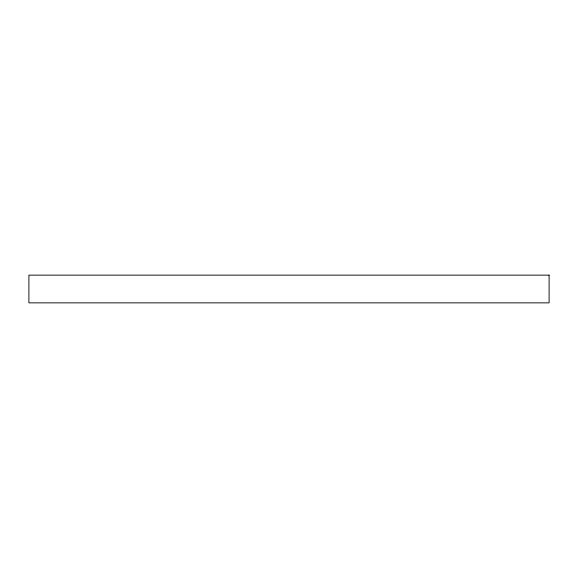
<?xml version="1.0" encoding="UTF-8"?>
<svg xmlns="http://www.w3.org/2000/svg" width="578" height="578" viewBox="0 0 578 578"><rect width="100%" height="100%" fill="white"/><g stroke="black" fill="none" stroke-linecap="round" stroke-linejoin="round"><path stroke-width="0.87" d="M549.1 275.142L28.9 275.142L28.9 302.858L549.1 302.858L549.1 275.142"/></g></svg>
